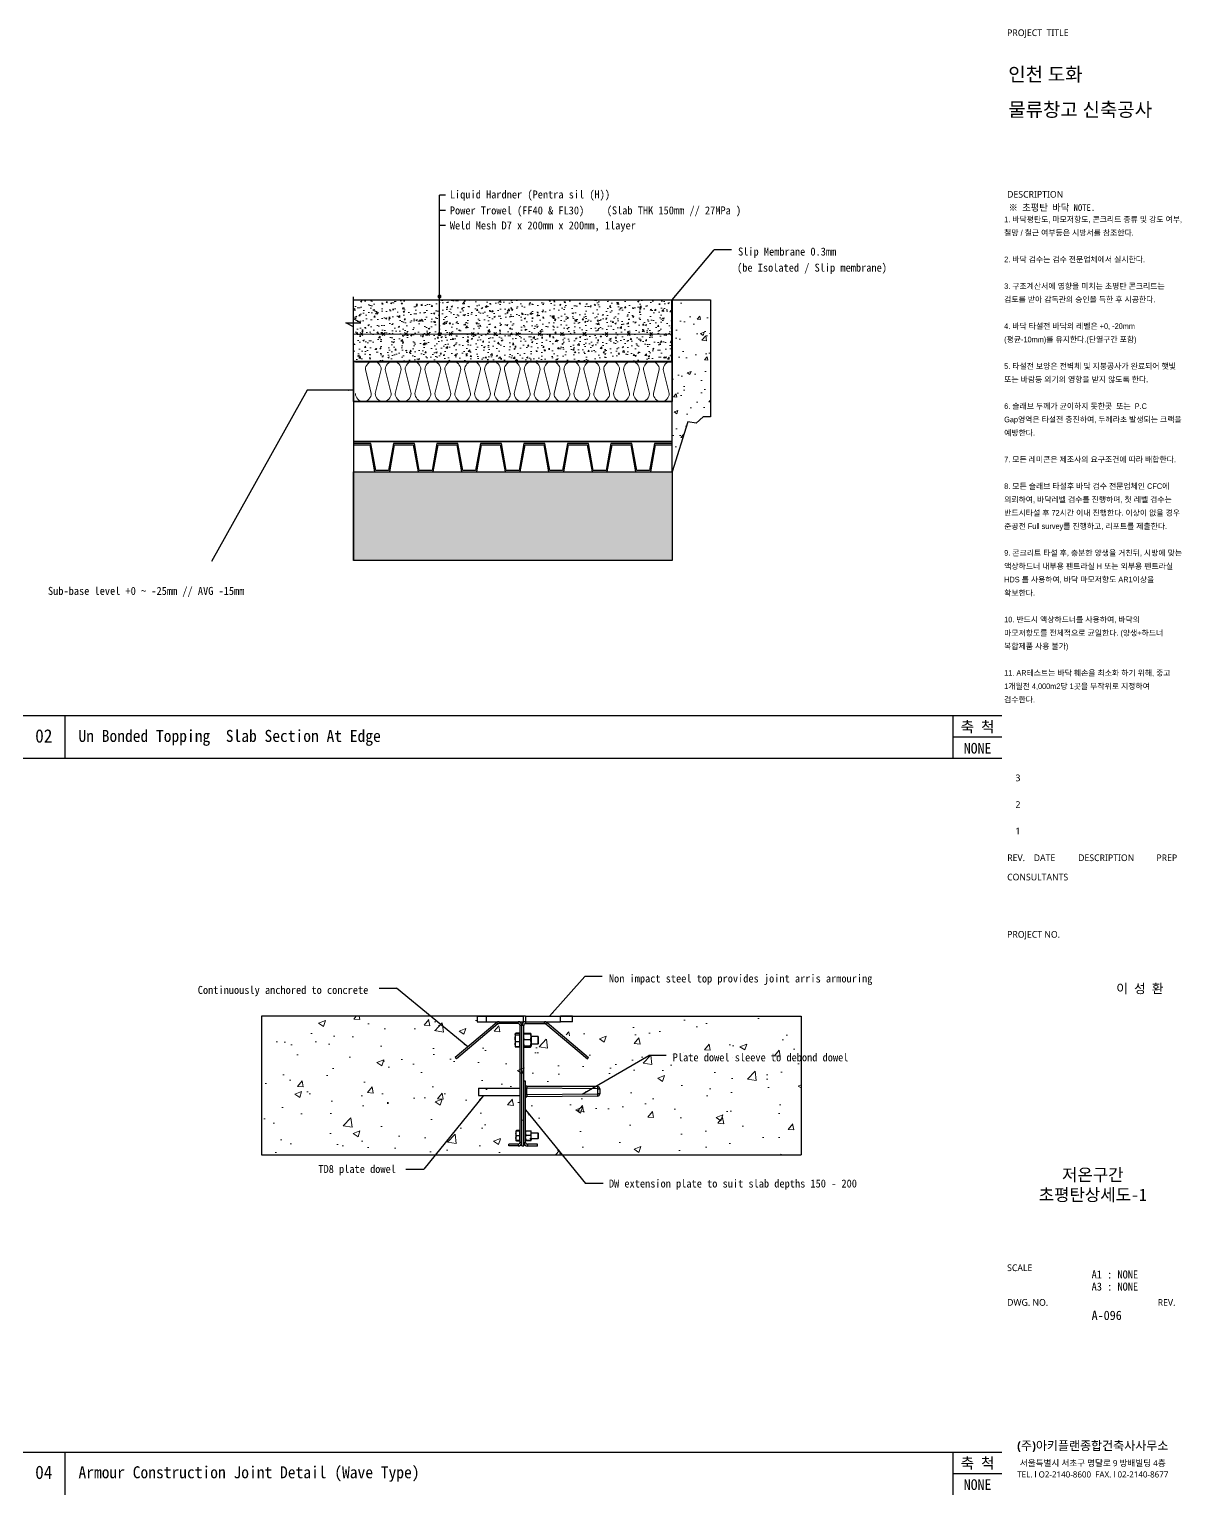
# Model space of a CAD drawing. Header units: millimetres. Extents: x 1364877 to 2662909, y 234189 to 1399913.
# Drawn here: x 2026942 to 2242909, y 234189 to 508913 of the extents above; entities that cross this region are included whole.
import ezdxf
from ezdxf.enums import TextEntityAlignment as Align

# ---------------------------------------------------------------- set-up
doc = ezdxf.new("R2010")
doc.units = ezdxf.units.MM
doc.header["$LTSCALE"] = 5
doc.header["$MEASUREMENT"] = 0
doc.linetypes.add('HID', pattern=[2, 1.1, -0.9])
for name, color, linetype, lineweight in [('A-BORD-TEXT', 3, 'CONTINUOUS', 25), ('A-CONC-LIN2', 7, 'CONTINUOUS', 25), ('A-MKXS-LEAD', 7, 'CONTINUOUS', 25), ('A-MKXS-TEXT1', 3, 'CONTINUOUS', 25), ('A-MKXX-NAME', 3, 'CONTINUOUS', 25), ('A-SECT-MESH', 8, 'HID', 18), ('A-XXXX-HATC', 8, 'CONTINUOUS', 18), ('A-XXXX-INSL1', 15, 'CONTINUOUS', 18), ('A-XXXX-TABL', 7, 'CONTINUOUS', 25), ('A-XXXX-TXT2', 3, 'CONTINUOUS', 25), ('FORM(미추홀)$0$A-BORD-TEXT', 3, 'CONTINUOUS', 25), ('문자 참고', 3, 'CONTINUOUS', 13)]:
    doc.layers.add(name, color=color, linetype=linetype, lineweight=lineweight)
for name, color, linetype in [('CA-ANNO-TEXT', 3, 'CONTINUOUS'), ('DW-ETC', 7, 'CONTINUOUS'), ('FORM(미추홀)$0$FORM', 7, 'CONTINUOUS')]:
    doc.layers.add(name, color=color, linetype=linetype)
doc.styles.add('FORM(미추홀)$0$맑은고딕', font='malgun.ttf')
doc.styles.add('FORM(미추홀)$0$맑은고딕B', font='malgunbd.ttf')
doc.styles.add('돋움', font='')
doc.styles.add('돋움_14', font='', dxfattribs={"height": 2.5})
doc.styles.add('돋움체', font='')
doc.styles.add('맑은고딕', font='')
doc.styles.get('돋움').set_extended_font_data('DotumChe')
doc.styles.get('돋움_14').set_extended_font_data('Dotum')
doc.styles.get('돋움체').set_extended_font_data('DotumChe')
doc.styles.get('맑은고딕').set_extended_font_data('DotumChe')

msp = doc.modelspace()

# ---------------------------------------------------------------- hatches: boundary and pattern name
at = {"layer": 'A-XXXX-HATC', "linetype": 'Continuous'}
h = msp.add_hatch(dxfattribs=at)
h.set_pattern_fill('AR-CONC', color=256, scale=15.530874)
h.set_pattern_definition([(50, (1293571.3, 600682.2), (2829.487, -247.548), [295.863, -3254.495]), (355, (1293571.3, 600682.2), (-547.361, 2967.28), [236.6905, -2603.605]), (100.45144, (1293807, 600661.6), (2282.126, 2719.732), [251.445, -2765.897]), (46.1842, (1293571.3, 601471), (4210.094, -652.954), [443.795, -4881.742]), (96.63556, (1293922, 601416.8), (3687.094, 3842.744), [377.168, -4148.85]), (351.18415, (1293571.3, 601471), (3687.094, 3842.744), [355.035, -3905.39]), (21, (1293965.8, 601274), (2354.704, -1588.268), [295.863, -3254.495]), (326, (1293965.8, 601274), (959.8395, 2860.6), [236.6905, -2603.596]), (71.45144, (1294162, 601141.6), (3314.5435, 1272.332), [251.445, -2765.892]), (37.5, (1293571.3, 600682.2), (47.9687, 1313.2136), [0, -2572.037, 0, -2643.044, 0, -2613.4578]), (7.5, (1293571.3, 600682.2), (1037.7677, 1555.8919), [0, -1506.9296, 0, -2512.8643, 0, -996.0726]), (327.5, (1292691.6, 600682.2), (2105.8404, -88.9724), [0, -986.2105, 0, -3076.9767, 0, -4082.9114]), (317.5, (1292297.1, 600682.2), (2300.5756, 394.8956), [0, -1282.0736, 0, -2043.428, 0, -2899.459])])
h.paths.add_polyline_path([(2087737.8, 446609.8), (2087737.8, 458222.5), (2147514, 458222.5), (2147514, 446609.8)])
at = {"layer": 'A-XXXX-HATC'}
h = msp.add_hatch(dxfattribs=at)
h.set_pattern_fill('AR-CONC', color=0, scale=39.822753)
h.set_pattern_definition([(50, (1841688, 938351.3), (7255.095, -634.74), [758.62, -8344.86]), (355, (1841688, 938351), (-1403.49, 7608.41), [606.9, -6675.91]), (100.4514, (1842293, 938298.4), (5851.605, 6973.67), [644.73, -7092.04]), (46.1842, (1841688, 940374), (10795.11, -1674.24), [1137.94, -12517.29]), (96.6356, (1842588, 940235), (9454.09, 9853.19), [967.1, -10638.08]), (351.1842, (1841688, 940374), (9454.09, 9853.19), [910.35, -10013.82]), (21, (1842699.7, 939868.5), (6037.7, -4072.48), [758.62, -8344.86]), (326, (1842700, 939868.5), (2461.13, 7334.87), [606.9, -6675.89]), (71.4514, (1843203, 939529), (8498.83, 3262.39), [644.73, -7092.03]), (37.5, (1841688.2, 938351.3), (122.997, 3367.214), [0, -6594.967, 0, -6777.036, 0, -6701.174]), (7.5, (1841688, 938351.3), (2660.943, 3989.466), [0, -3863.922, 0, -6443.242, 0, -2554.032]), (327.5, (1839432.5, 938351.3), (5399.591, -228.134), [0, -2528.745, 0, -7889.684, 0, -10469.004]), (317.5, (1838421, 938351.3), (5898.912, 1012.553), [0, -3287.37, 0, -5239.56, 0, -7434.51])])
h.paths.add_polyline_path([(2147514, 458222.5), (2154691.6, 458222.5), (2154691.6, 436256.2), (2153359.2, 436256.2), (2152025.9, 435080.2), (2150454.9, 435299.6), (2147514, 425930.4)])
at = {"layer": 'A-XXXX-HATC', "true_color": 0x636466}
h = msp.add_hatch(color=251, dxfattribs=at)
h.dxf.hatch_style = 1
h.paths.add_polyline_path([(2087737.8, 425930.4), (2147514, 425930.4), (2147514, 409330.9), (2087737.8, 409307.2)])
at = {"layer": 'A-XXXX-HATC'}
h = msp.add_hatch(dxfattribs=at)
h.set_pattern_fill('AR-CONC', color=256, scale=72.16258, style=0)
h.set_pattern_definition([(50, (-3870049, -1176531), (13146.916, -1150.206), [1374.697, -15121.67]), (355, (-3870049, -1176531), (-2543.256, 13787.155), [1099.758, -12097.377]), (100.45144, (-3868953, -1176627), (10603.66, 12636.95), [1168.313, -12851.452]), (46.1842, (-3870049, -1172866), (19561.763, -3033.883), [2062.046, -22682.5]), (96.63556, (-3868419, -1173118), (17131.695, 17854.91), [1752.47, -19277.195]), (351.18415, (-3870050, -1172866), (17131.695, 17854.91), [1649.634, -18145.98]), (21, (-3868216, -1173782), (10940.886, -7379.72), [1374.697, -15121.67]), (326, (-3868216, -1173782), (4459.794, 13291.48), [1099.758, -12097.335]), (71.45144, (-3867304, -1174397), (15400.68, 5911.758), [1168.313, -12851.43]), (37.5, (-3870049, -1176531.4), (222.8816, 6101.7098), [0, -11950.7005, 0, -12280.628, 0, -12143.158]), (7.5, (-3870049, -1176531.4), (4821.879, 7229.289), [0, -7001.791, 0, -11675.761, 0, -4628.147]), (327.5, (-3874136.4, -1176531.4), (9784.567, -413.401), [0, -4582.324, 0, -14296.85, 0, -18970.821]), (317.5, (-3875969, -1176531.4), (10689.384, 1834.841), [0, -5957.021, 0, -9494.575, 0, -13472.032])])
h.paths.add_polyline_path([(2120819.9, 317555.6, 0.41421356), (2120531.3, 317844.2), (2119622.8, 317844.2, 0.08748866), (2119524.1, 317826.8), (2114873, 316134), (2114774.3, 316405.2), (2119425.3, 318098.1, -0.08748866), (2119622.8, 318132.9), (2119667.4, 318132.9), (2119667.4, 319576.2), (2117202.7, 319576.2, 0.07039303), (2116802.3, 319519.5), (2107935.6, 316959.2, 0.41421356), (2107856.7, 316816.2), (2107988.8, 316358.7, -0.41421356), (2107939.5, 316269.3), (2107107.6, 316029.1, -0.41421356), (2106928.9, 316127.7), (2106232.2, 318540.4, -0.41421356), (2106311.1, 318683.4), (2107170.8, 318931.6, -0.41421356), (2107260.1, 318882.3), (2107392.2, 318424.7, 0.41421356), (2107535.2, 318345.8), (2116401.9, 320906.1, -0.07039303), (2117202.7, 321019.4), (2119378.8, 321019.4), (2119378.8, 321371.1, -0.32046505), (2119523.1, 321583.4), (2119523.1, 322175.1), (2119667.4, 322175.1), (2119667.4, 323905.9), (2070525.3, 323905.9), (2070525.3, 297927.4), (2171696.1, 297927.4), (2171696.1, 323905.9), (2122553.9, 323905.9), (2122553.9, 322175.1), (2122698.3, 322175.1), (2122698.3, 321973, -0.32046505), (2122842.6, 321760.8), (2122842.6, 321019.4), (2125018.7, 321019.4, -0.07039303), (2125819.5, 320906.1), (2134686.2, 318345.8, 0.41421356), (2134829.1, 318424.7), (2134961.2, 318882.3, -0.41421356), (2135050.6, 318931.6), (2135910.3, 318683.4, -0.41421356), (2135989.2, 318540.4), (2135292.5, 316127.7, -0.41421356), (2135113.8, 316029.1), (2134281.9, 316269.3, -0.41421356), (2134232.5, 316358.7), (2134364.7, 316816.2, 0.41421356), (2134285.8, 316959.2), (2125419.1, 319519.5, 0.07039303), (2125018.7, 319576.2), (2122553.9, 319576.2), (2122553.9, 318132.9), (2120531.3, 318132.9, -0.41421356), (2121108.6, 317555.6), (2121108.6, 311488.9), (2121333.3, 311488.9), (2121333.3, 311327.7), (2121353.7, 311276.8), (2121374.1, 311225.9), (2121414.8, 311185.1), (2121455.5, 311144.4), (2121506.4, 311124), (2121557.3, 311103.6), (2121618.5, 311103.6), (2132616.1, 311001.8), (2132707.7, 311001.8), (2132799.4, 310940.7), (2132869.6, 310884.5), (2132921.6, 310798.2), (2132952.1, 310690.9), (2132952.1, 309833.4), (2132916, 309706.6), (2132850.3, 309624.3), (2132799.4, 309583.6), (2132707.7, 309522.5), (2132616.1, 309522.5), (2121602.3, 309420.5), (2121602.3, 309420.7), (2121557.3, 309420.7), (2121506.4, 309400.3), (2121455.5, 309380), (2121414.8, 309339.2), (2121374.1, 309298.5), (2121353.7, 309247.5), (2121333.3, 309196.6), (2121333.3, 309033.7), (2121108.6, 309033.7), (2121108.6, 301391.2, -0.41421356), (2120531.3, 300813.9), (2117356.1, 300813.9, -0.41421356), (2116778.8, 301391.2), (2116778.8, 302257.1), (2117067.5, 302257.1), (2117067.5, 301391.2, 0.41421356), (2117356.1, 301102.5), (2120531.3, 301102.5, 0.41421356), (2120819.9, 301391.2), (2120819.9, 309762), (2114326.2, 309762), (2114326.2, 310628), (2120819.9, 310628)])
h.paths.add_polyline_path([(2080452.5, 306476.1), (2098990.3, 306476.1), (2098990.3, 305189.4), (2080452.5, 305189.4)], flags=24)
h.paths.add_polyline_path([(2144477, 312764.7), (2166237.5, 312764.7), (2166237.5, 311478), (2144477, 311478)], flags=24)
h.paths.add_polyline_path([(2135638.2, 303756), (2149105.4, 303756), (2149105.4, 302461.9), (2135638.2, 302461.9)], flags=24)

# ---------------------------------------------------------------- linework, layer by layer
at = {"layer": 'A-CONC-LIN2'}
for p, q in [((2147429.7, 431629.3, 0), (2087737.8, 431629.3, 0)), ((2119667.4, 323905.9), (2070525.3, 323905.9)), ((2070525.3, 323905.9), (2070525.3, 297927.4)), ((2114624.5, 322699.9), (2106826.3, 316156.4)), ((2114848.1, 322433.5), (2107049.8, 315890)), ((2110973.2, 323905.9), (2110973.2, 322862.6)), ((2112712.1, 322862.6), (2112712.1, 323905.9)), ((2112712.1, 323905.9), (2119667.4, 323905.9)), ((2112712.1, 322862.6), (2119667.4, 322862.6)), ((2114848.1, 322433.5), (2114624.5, 322699.9)), ((2115071.6, 322862.6), (2115071.6, 322514.8)), ((2118643.9, 322514.8), (2115071.6, 322514.8)), ((2118643.9, 322514.8), (2118643.9, 322862.6)), ((2119339.4, 322167.1), (2118991.7, 322167.1)), ((2118991.7, 300257.7), (2118991.7, 322167.1)), ((2119687.2, 322167.1), (2119339.4, 322167.1)), ((2119339.4, 299562.1), (2119339.4, 322167.1)), ((2119667.4, 322862.6), (2119667.4, 323905.9)), ((2120039.9, 323905.9), (2119667.4, 323905.9)), ((2120004.6, 322862.6), (2119667.4, 322862.6)), ((2119687.2, 299562.1), (2119687.2, 322167.1)), ((2120035, 322862.6), (2120035, 322514.8)), ((2120035, 322862.6), (2123607.3, 322862.6)), ((2120035, 322514.8), (2123607.3, 322514.8)), ((2120070.3, 322862.6), (2120070.3, 323905.9)), ((2120070.3, 323905.9), (2126579, 323905.9)), ((2120070.3, 322862.6), (2126579, 322862.6)), ((2122553.9, 323905.9), (2171696.1, 323905.9)), ((2123607.3, 322514.8), (2123607.3, 322862.6)), ((2124054.4, 322699.9), (2123830.8, 322433.5)), ((2123830.8, 322433.5), (2131629.1, 315890)), ((2124054.4, 322699.9), (2131852.6, 316156.4)), ((2126579, 322862.6), (2126579, 323905.9)), ((2128819.2, 322862.6), (2128819.2, 323905.9)), ((2171696.1, 323905.9), (2171696.1, 297927.4)), ((2118093.2, 320555.1), (2118070.1, 320515.2)), ((2118070.1, 320515.2), (2118070.1, 320484.3)), ((2118171, 320332.8), (2118070.1, 320484.3)), ((2118070.1, 320484.3), (2118070.1, 319707.3)), ((2118070.1, 319707.3), (2118070.1, 318608)), ((2118151.1, 320649.3), (2118171, 320689.3)), ((2118171, 320689.3), (2118163.5, 320666.3)), ((2118887.4, 320689.3), (2118171, 320689.3)), ((2118887.4, 320635.8), (2118171, 320635.8)), ((2118887.4, 320332.8), (2118171, 320332.8)), ((2118887.4, 319081.9), (2118171, 319081.9)), ((2118887.4, 320689.3), (2118887.4, 320635.8)), ((2118887.4, 320635.8), (2118887.4, 320484.3)), ((2118991.7, 320515.2), (2118887.4, 320515.2)), ((2118887.4, 320484.3), (2118887.4, 320332.8)), ((2118887.4, 320332.8), (2118887.4, 319707.3)), ((2118887.4, 319707.3), (2118887.4, 319081.9)), ((2118887.4, 319081.9), (2118887.4, 318608)), ((2119689.7, 320519.4), (2119687.2, 320515.2)), ((2119788.2, 319498), (2119687.2, 320032.7)), ((2119788.2, 318315.5), (2119687.2, 318906.8)), ((2119788.2, 320690), (2119689.7, 320519.4)), ((2119740.6, 320546.4), (2119788.2, 320690)), ((2119788.2, 320690), (2120960, 320690)), ((2119788.2, 320567.5), (2120960, 320567.5)), ((2119788.2, 319498), (2120960, 319498)), ((2121058.4, 320519.4), (2120960, 320690)), ((2121007.5, 320546.4), (2120960, 320690)), ((2120960, 319498), (2121060.9, 320032.7)), ((2120960, 318315.5), (2121060.9, 318906.8)), ((2121060.9, 320515.2), (2121058.4, 320519.4)), ((2121060.9, 320032.7), (2121060.9, 320514.1)), ((2122372.9, 320080.5), (2121060.9, 320080.5)), ((2121060.9, 320032.7), (2121060.9, 318906.8)), ((2121060.9, 318906.8), (2121060.9, 318258.9)), ((2121060.9, 318689.4), (2122372.9, 318689.4)), ((2122469.4, 319984), (2122372.9, 320080.5)), ((2122372.9, 318689.4), (2122372.9, 320080.5)), ((2122372.9, 318689.4), (2122469.4, 318785.8)), ((2122469.4, 318785.8), (2122469.4, 319984)), ((2107049.8, 315890), (2106826.3, 316156.4)), ((2118171, 318134.1), (2118070.1, 318608)), ((2118070.1, 318608), (2118070.1, 318254.7)), ((2118070.1, 318254.7), (2118093.2, 318214.7)), ((2118093.2, 318214.7), (2118158.9, 318100.9)), ((2118107.6, 318223), (2118171, 318134.1)), ((2118171, 318080.5), (2118144.5, 318161.3)), ((2118887.4, 318134.1), (2118171, 318134.1)), ((2118887.4, 318080.5), (2118171, 318080.5)), ((2118887.4, 318608), (2118887.4, 318134.1)), ((2118887.4, 318254.7), (2118991.7, 318254.7)), ((2118887.4, 318134.1), (2118887.4, 318080.5)), ((2119687.2, 318254.7), (2119689.7, 318250.4)), ((2119689.7, 318250.4), (2119788.2, 318079.8)), ((2119788.2, 318079.8), (2119756.1, 318183.6)), ((2119788.2, 318315.5), (2120960, 318315.5)), ((2119788.2, 318202.4), (2120960, 318202.4)), ((2119788.2, 318079.8), (2120960, 318079.8)), ((2120960, 318079.8), (2121058.4, 318250.4)), ((2120960, 318079.8), (2120992.1, 318183.6)), ((2121058.4, 318250.4), (2121060.9, 318254.7)), ((2131629.1, 315890), (2131852.6, 316156.4)), ((2120035, 311723.4), (2119687.2, 311723.4)), ((2119687.2, 300247), (2119687.2, 311723.4)), ((2120035, 300247), (2120035, 311723.4)), ((2120057.3, 310902.2), (2120038.8, 310919.7)), ((2120292.8, 310800.9), (2120292.8, 310803.6)), ((2133540.7, 310687.8), (2120292.8, 310803.6)), ((2120292.8, 310800.9), (2133540.6, 310685.4)), ((2133540.6, 310685.4), (2133540.7, 310685.4)), ((2133540.7, 310685.4), (2133540.7, 310687.8)), ((2111166.9, 310429.9), (2111166.9, 309038.8)), ((2111166.9, 310429.9), (2118991.7, 310429.9)), ((2111166.9, 309038.8), (2118991.7, 309038.8)), ((2120241.4, 310393.2), (2120241.3, 310415.4)), ((2120241.4, 309202), (2120241.4, 310393.2)), ((2133601, 310276.8), (2120241.4, 310393.2)), ((2120241.4, 309202), (2133601, 309318.8)), ((2133540.7, 308910.2), (2120292.8, 308794.4)), ((2133601, 309318.8), (2133601, 310276.8)), ((2133945.7, 310279.2), (2133945.7, 310276.8)), ((2133945.7, 310276.8), (2133945.7, 309318.8)), ((2118267, 302406.7), (2118230.9, 302344.3)), ((2118308.6, 302347.3), (2118230.9, 302344.2)), ((2118230.9, 302344.2), (2118230.9, 301914.1)), ((2118308.6, 302463.1), (2118279.6, 302399.4)), ((2118286.5, 302376.9), (2118308.6, 302463.1)), ((2118904.7, 302463.1), (2118308.6, 302463.1)), ((2118904.7, 302347.3), (2118308.6, 302347.3)), ((2118904.7, 302463.1), (2118904.7, 302347.3)), ((2118904.7, 302347.3), (2118904.7, 301914.1)), ((2118991.7, 302344.3), (2118904.7, 302344.3)), ((2120036.9, 302347.5), (2120035, 302344.3)), ((2120112.6, 302384.5), (2121018, 302384.5)), ((2121095.7, 301973.2), (2121095.7, 302343.4)), ((2118643.9, 299909.9), (2116905.1, 299909.9)), ((2116905.1, 299562.1), (2116905.1, 299909.9)), ((2118643.9, 299562.1), (2116905.1, 299562.1)), ((2118230.9, 301914.1), (2118230.9, 301044.7)), ((2118308.6, 300608.5), (2118230.9, 301044.7)), ((2118230.9, 301044.7), (2118230.9, 300605.4)), ((2118230.9, 300605.4), (2118267, 300543)), ((2118308.6, 300602.4), (2118230.9, 300605.4)), ((2118308.6, 300486.6), (2118254.9, 300604.5)), ((2118904.7, 301480.9), (2118308.6, 301480.9)), ((2118904.7, 300608.5), (2118308.6, 300608.5)), ((2118904.7, 300602.4), (2118308.6, 300602.4)), ((2118904.7, 300486.6), (2118308.6, 300486.6)), ((2118643.9, 299909.9), (2118643.9, 299562.1)), ((2118904.7, 301914.1), (2118904.7, 301480.9)), ((2118904.7, 301480.9), (2118904.7, 301044.7)), ((2118904.7, 301044.7), (2118904.7, 300608.5)), ((2118904.7, 300608.5), (2118904.7, 300605.4)), ((2118904.7, 300605.4), (2118991.7, 300605.4)), ((2118904.7, 300605.4), (2118904.7, 300602.4)), ((2118904.7, 300602.4), (2118904.7, 300486.6)), ((2118991.7, 300257.7), (2119339.4, 300257.7)), ((2119339.4, 299562.1), (2119687.2, 299562.1)), ((2119687.2, 300247), (2120035, 300247)), ((2120112.6, 301561.8), (2120035, 301973.2)), ((2120112.6, 300652.2), (2120035, 301107)), ((2120035, 300605.4), (2120036.9, 300602.1)), ((2120112.6, 301561.8), (2121018, 301561.8)), ((2120112.6, 300652.2), (2121018, 300652.2)), ((2120112.6, 300565.2), (2121018, 300565.2)), ((2120382.8, 299899.2), (2120382.8, 299551.5)), ((2122295.5, 299899.2), (2120382.8, 299899.2)), ((2122295.5, 299551.5), (2120382.8, 299551.5)), ((2121018, 301561.8), (2121095.7, 301973.2)), ((2121018, 300652.2), (2121095.7, 301107)), ((2121093.8, 300602.1), (2121095.7, 300605.4)), ((2122372.9, 301996.5), (2121095.7, 301996.5)), ((2121095.7, 301107), (2121095.7, 301973.2)), ((2121095.7, 300608.7), (2121095.7, 301107)), ((2121095.7, 300953.2), (2122372.9, 300953.2)), ((2122295.5, 299551.5), (2122295.5, 299899.2)), ((2122469.4, 301900.1), (2122372.9, 301996.5)), ((2122372.9, 300953.2), (2122372.9, 301996.5)), ((2122372.9, 300953.2), (2122469.4, 301049.6)), ((2122469.4, 301049.6), (2122469.4, 301900.1)), ((2070525.3, 297927.4), (2171696.1, 297927.4))]:
    msp.add_line(p, q, dxfattribs=at)
for points in [[(2087737.8, 439139.9), (2087737.8, 453117.6), (2086340.7, 453874), (2089134.8, 453874), (2087737.8, 454618.9), (2087737.8, 458731.2)], [(2130648.5, 309292.9), (2143122.3, 316527.9)], [(2120241.4, 310393.2), (2120181.9, 310393.2), (2120125.9, 310393.2), (2120075.2, 310393.2), (2120035, 310393.2)], [(2120035, 309202), (2120075.2, 309202), (2120125.9, 309202), (2120181.9, 309202), (2120241.4, 309202)], [(2133601, 310276.8), (2133671, 310276.8), (2133736.8, 310276.8), (2133796.3, 310276.8), (2133847.8, 310276.8), (2133889.6, 310276.8), (2133920.5, 310276.8), (2133939.4, 310276.8), (2133945.7, 310276.8)], [(2133945.7, 309318.8), (2133939.4, 309318.8), (2133920.5, 309318.8), (2133889.6, 309318.8), (2133847.8, 309318.8), (2133796.3, 309318.8), (2133736.8, 309318.8), (2133671, 309318.8), (2133601, 309318.8)]]:
    msp.add_lwpolyline(points, dxfattribs=at)
for points in [[(2087737.8, 446609.8), (2087737.8, 458222.5), (2147514, 458222.5), (2147514, 446609.8)], [(2147514, 458222.5), (2154691.6, 458222.5), (2154691.6, 436256.2), (2153359.2, 436256.2), (2152025.9, 435080.2), (2150454.9, 435299.6), (2147514, 425930.4)], [(2087737.8, 439139.9), (2087737.8, 431629.3), (2147514, 431629.3), (2147514, 439139.9)]]:
    msp.add_lwpolyline(points, close=True, dxfattribs=at)
at = {"layer": 'A-CONC-LIN2', "elevation": 0}
for points in [[(2087737.8, 446661), (2087737.8, 439139.9), (2147514, 439139.9), (2147514, 446609.8)], [(2087737.8, 425930.4), (2147514, 425930.4), (2147514, 409330.9), (2087737.8, 409307.2)]]:
    msp.add_lwpolyline(points, close=True, dxfattribs=at)
for points in [[(2087737.8, 431629.3), (2087737.8, 409307.2)], [(2087737.8, 430996.6), (2090800.2, 430996.6), (2091704.8, 425922.7), (2094560.8, 425922.7), (2095465.4, 430996.6), (2098959.7, 430996.6), (2099864.3, 425922.7), (2102720.3, 425922.7), (2103624.9, 430996.6), (2107119.1, 430996.6), (2108023.8, 425922.7), (2110879.8, 425922.7), (2111784.4, 430996.6), (2115278.6, 430996.6), (2116183.3, 425922.7), (2119039.2, 425922.7), (2119943.9, 430996.6), (2123438.1, 430996.6), (2124342.8, 425922.7), (2127198.7, 425922.7), (2128103.4, 430996.6), (2131597.6, 430996.6), (2132502.2, 425922.7), (2135358.2, 425922.7), (2136262.8, 430996.6), (2139757.1, 430996.6), (2140661.7, 425922.7), (2143517.7, 425922.7), (2144422.3, 430996.6), (2147514, 430996.6), (2147514, 431250.2), (2144198.6, 431250.2), (2143294, 426176.4), (2140885.4, 426176.4), (2139980.8, 431250.2), (2136039.1, 431250.2), (2135134.5, 426176.4), (2132726, 426176.4), (2131821.3, 431250.2), (2127879.6, 431250.2), (2126975, 426176.4), (2124566.5, 426176.4), (2123661.8, 431250.2), (2119720.2, 431250.2), (2118815.5, 426176.4), (2116407, 426176.4), (2115502.4, 431250.2), (2111560.7, 431250.2), (2110656, 426176.4), (2108247.5, 426176.4), (2107342.9, 431250.2), (2103401.2, 431250.2), (2102496.5, 426176.4), (2100088, 426176.4), (2099183.4, 431250.2), (2095241.7, 431250.2), (2094337.1, 426176.4), (2091928.5, 426176.4), (2091023.9, 431250.2), (2087737.8, 431250.2), (2087737.8, 430996.6)]]:
    msp.add_lwpolyline(points, dxfattribs=at)
at = {"layer": 'A-CONC-LIN2'}
for centre, radius, start, end in [((2115071.6, 322167.1), 695.5, 90, 130), ((2115071.6, 322167.1), 347.8, 90, 130), ((2118643.9, 322167.1), 695.5, 0, 90), ((2118643.9, 322167.1), 347.8, 0, 90), ((2120035, 322167.1), 695.5, 90, 180), ((2120035, 322167.1), 347.8, 90, 180), ((2123607.3, 322167.1), 695.5, 50, 90), ((2123607.3, 322167.1), 347.8, 50, 90), ((2120295.8, 311148.6), 347.8, 221.409633, 269.5), ((2120295.8, 311151.4), 347.8, 222.003223, 269.5), ((2133537.1, 310279.2), 408.6, 0, 89.5), ((2132901.8, 310382.3), 707.1, 351.418319, 25.385874), ((2133537.1, 310276.8), 408.6, 0, 89.5), ((2120260.9, 314484.2), 4068.8, 266.816554, 269.723842), ((2120295.8, 308446.6), 347.8, 90.5, 133.702635), ((2132902.3, 309213.2), 706.7, 334.605671, 8.5873), ((2133537.1, 309318.8), 408.6, 270.5, 0), ((2118643.9, 300257.7), 695.5, 270, 0), ((2118643.9, 300257.7), 347.8, 270, 0), ((2120382.8, 300247), 695.5, 180, 270), ((2120382.8, 300247), 347.8, 180, 270)]:
    msp.add_arc(centre, radius, start, end, dxfattribs=at)
for points, knots in [([(2110977.4, 323905.9), (2110980.6, 323905.9), (2110987.9, 323905.9), (2111089.4, 323905.9), (2111265.7, 323905.9), (2111519.9, 323905.9), (2111848.5, 323905.9), (2112251.2, 323905.9), (2112552.8, 323905.9), (2112712.1, 323905.9)], [0, 0, 0, 0, 0.09707816, 0.21877623, 0.34734472, 0.48637464, 0.63930682, 0.80944891, 1, 1, 1, 1]), ([(2110977.4, 322862.6), (2110980.6, 322862.6), (2110987.9, 322862.6), (2111089.4, 322862.6), (2111265.7, 322862.6), (2111519.9, 322862.6), (2111848.5, 322862.6), (2112251.2, 322862.6), (2112552.8, 322862.6), (2112712.1, 322862.6)], [0, 0, 0, 0, 0.09707816, 0.21877623, 0.34734472, 0.48637464, 0.63930682, 0.80944891, 1, 1, 1, 1]), ([(2128813.8, 323905.9), (2128809.6, 323905.9), (2128800.3, 323905.9), (2128669.5, 323905.9), (2128442, 323905.9), (2128114.3, 323905.9), (2127690.8, 323905.9), (2127172, 323905.9), (2126784.1, 323905.9), (2126579, 323905.9)], [0, 0, 0, 0, 0.09543281, 0.2157351, 0.34343641, 0.48230884, 0.63586234, 0.80738162, 1, 1, 1, 1]), ([(2128813.8, 322862.6), (2128809.6, 322862.6), (2128800.3, 322862.6), (2128669.5, 322862.6), (2128442, 322862.6), (2128114.3, 322862.6), (2127690.8, 322862.6), (2127172, 322862.6), (2126784.1, 322862.6), (2126579, 322862.6)], [0, 0, 0, 0, 0.09543281, 0.2157351, 0.34343641, 0.48230884, 0.63586234, 0.80738162, 1, 1, 1, 1]), ([(2118070.1, 320484.3), (2118070.2, 320487.9), (2118071.6, 320539), (2118123.1, 320589.2), (2118171, 320635.8)], [0, 0, 0, 0, 0.07023966, 1, 1, 1, 1]), ([(2118070.1, 319707.3), (2118082.4, 319871.7), (2118098.3, 320083.5), (2118157.7, 320287.2), (2118171, 320332.8)], [0, 0, 0, 0, 0.77629349, 1, 1, 1, 1]), ([(2118171, 319081.9), (2118130.2, 319238.3), (2118076.3, 319444.5), (2118071.3, 319656.2), (2118070.1, 319707.3)], [0, 0, 0, 0, 0.75815177, 1, 1, 1, 1]), ([(2118070.1, 318608), (2118070.2, 318619.2), (2118071.6, 318779.3), (2118123.1, 318936.1), (2118171, 319081.9)], [0, 0, 0, 0, 0.07020533, 1, 1, 1, 1]), ([(2119687.2, 320032.7), (2119687.3, 320045.4), (2119688.8, 320226), (2119740.3, 320403), (2119788.2, 320567.5)], [0, 0, 0, 0, 0.07019843, 1, 1, 1, 1]), ([(2119687.2, 318906.8), (2119687.3, 318920.8), (2119688.8, 319120.5), (2119740.3, 319316.1), (2119788.2, 319498)], [0, 0, 0, 0, 0.07020298, 1, 1, 1, 1]), ([(2119691.6, 320519.4), (2119692.6, 320521.7), (2119699.1, 320538), (2119747, 320553.8), (2119788.2, 320567.5)], [0, 0, 0, 0, 0.14100126, 1, 1, 1, 1]), ([(2121060.9, 320032.7), (2121060.8, 320045.4), (2121059.4, 320226), (2121007.9, 320403), (2120960, 320567.5)], [0, 0, 0, 0, 0.07019843, 1, 1, 1, 1]), ([(2121060.9, 320510.9), (2121059.4, 320516.1), (2121053.8, 320535.2), (2120999.6, 320553.8), (2120960, 320567.5)], [0, 0, 0, 0, 0.26866916, 1, 1, 1, 1]), ([(2121060.9, 318906.8), (2121060.8, 318920.8), (2121059.4, 319120.5), (2121007.9, 319316.1), (2120960, 319498)], [0, 0, 0, 0, 0.07020298, 1, 1, 1, 1]), ([(2119687.2, 318258.9), (2119688.7, 318264.1), (2119694.3, 318283.2), (2119748.5, 318301.8), (2119788.2, 318315.5)], [0, 0, 0, 0, 0.26860706, 1, 1, 1, 1]), ([(2119788.2, 318202.4), (2119772.8, 318207.1), (2119721.7, 318222.8), (2119708.2, 318239.2), (2119698.7, 318250.6)], [0, 0, 0, 0, 0.30191559, 1, 1, 1, 1]), ([(2121060.9, 318258.9), (2121059.4, 318264.1), (2121053.8, 318283.2), (2120999.6, 318301.8), (2120960, 318315.5)], [0, 0, 0, 0, 0.26860706, 1, 1, 1, 1]), ([(2120960, 318202.4), (2120975.2, 318207.1), (2121034.4, 318225.6), (2121049.6, 318244.7), (2121060.9, 318258.9)], [0, 0, 0, 0, 0.25751836, 1, 1, 1, 1]), ([(2120292.8, 310800.9), (2120286, 310795.3), (2120272.4, 310784.1), (2120255.3, 310696.1), (2120243.8, 310568.6), (2120242.1, 310465.4), (2120241.3, 310415.4)], [0, 0, 0, 0, 0.2547478, 0.5065807, 0.76077531, 1, 1, 1, 1]), ([(2120038.8, 308678.3), (2120058.5, 308699), (2120101.5, 308744.2), (2120187.7, 308787.1), (2120251.6, 308797.3), (2120282.2, 308802.1)], [0, 0, 0, 0, 0.30587249, 0.66701444, 1, 1, 1, 1]), ([(2120241.4, 309202), (2120241.4, 309175.4), (2120241.4, 309121.9), (2120245, 309018.9), (2120254.3, 308905.7), (2120271.7, 308812.3), (2120285.7, 308800.4), (2120292.8, 308794.4)], [0, 0, 0, 0, 0.12244606, 0.24634626, 0.49390297, 0.74540909, 1, 1, 1, 1]), ([(2118230.9, 301914.1), (2118240.7, 302029.8), (2118253.1, 302176.5), (2118298.9, 302317.5), (2118308.6, 302347.3)], [0, 0, 0, 0, 0.78901349, 1, 1, 1, 1]), ([(2120035, 301973.2), (2120035.1, 301982.9), (2120036.2, 302121.8), (2120075.8, 302257.9), (2120112.6, 302384.5)], [0, 0, 0, 0, 0.070230574, 1, 1, 1, 1]), ([(2120038.4, 302347.5), (2120039.1, 302349.3), (2120044.1, 302361.8), (2120081, 302374), (2120112.6, 302384.5)], [0, 0, 0, 0, 0.14099734, 1, 1, 1, 1]), ([(2121095.7, 301973.2), (2121095.6, 301982.9), (2121094.5, 302121.8), (2121054.9, 302257.9), (2121018, 302384.5)], [0, 0, 0, 0, 0.070230574, 1, 1, 1, 1]), ([(2121095.7, 302341), (2121094.5, 302344.9), (2121090.2, 302359.7), (2121048.5, 302374), (2121018, 302384.5)], [0, 0, 0, 0, 0.26864803, 1, 1, 1, 1]), ([(2118308.6, 301480.9), (2118276.8, 301590.7), (2118235.5, 301733.5), (2118231.8, 301880.1), (2118230.9, 301914.1)], [0, 0, 0, 0, 0.76814622, 1, 1, 1, 1]), ([(2118230.9, 301044.7), (2118231, 301055), (2118232.1, 301202.3), (2118271.7, 301346.7), (2118308.6, 301480.9)], [0, 0, 0, 0, 0.07020727, 1, 1, 1, 1]), ([(2118230.9, 300605.4), (2118231, 300605.5), (2118232.1, 300606.5), (2118271.7, 300607.5), (2118308.6, 300608.5)], [0, 0, 0, 0, 0.07015009, 1, 1, 1, 1]), ([(2120035, 301107), (2120035.1, 301117.8), (2120036.2, 301271.4), (2120075.8, 301421.9), (2120112.6, 301561.8)], [0, 0, 0, 0, 0.07019552, 1, 1, 1, 1]), ([(2120035, 300976.5), (2120035.1, 300966.8), (2120036.2, 300827.9), (2120075.8, 300691.8), (2120112.6, 300565.2)], [0, 0, 0, 0, 0.070230574, 1, 1, 1, 1]), ([(2120035, 300608.7), (2120036.1, 300612.6), (2120040.4, 300627.4), (2120082.1, 300641.7), (2120112.6, 300652.2)], [0, 0, 0, 0, 0.26858891, 1, 1, 1, 1]), ([(2120112.6, 300565.2), (2120100.8, 300568.8), (2120061.5, 300580.9), (2120051.1, 300593.5), (2120043.8, 300602.3)], [0, 0, 0, 0, 0.30194198, 1, 1, 1, 1]), ([(2121095.7, 301107), (2121095.6, 301117.8), (2121094.5, 301271.4), (2121054.9, 301421.9), (2121018, 301561.8)], [0, 0, 0, 0, 0.07019552, 1, 1, 1, 1]), ([(2121095.7, 300976.5), (2121095.6, 300966.8), (2121094.5, 300827.9), (2121054.9, 300691.8), (2121018, 300565.2)], [0, 0, 0, 0, 0.070230574, 1, 1, 1, 1]), ([(2121095.7, 300608.7), (2121094.5, 300612.6), (2121090.2, 300627.4), (2121048.5, 300641.7), (2121018, 300652.2)], [0, 0, 0, 0, 0.2685888, 1, 1, 1, 1]), ([(2121018, 300565.2), (2121029.7, 300568.8), (2121075.3, 300583), (2121087, 300597.8), (2121095.7, 300608.7)], [0, 0, 0, 0, 0.25752837, 1, 1, 1, 1])]:
    msp.add_open_spline(points, degree=3, knots=knots, dxfattribs=at)
at = {"layer": 'A-MKXS-LEAD'}
for p, q in [((2104984, 477833.9, 0), (2103878.3, 477833.9, 0)), ((2103878.3, 451767.2, 0), (2103878.3, 477833.9, 0)), ((2104984, 474969.5, 0), (2103878.3, 474969.5, 0)), ((2104984, 472125.6, 0), (2103878.3, 472125.6, 0)), ((2158631.7, 467595.6), (2155376.4, 467595.6)), ((2134403.1, 331321.8), (2131147.8, 331321.8)), ((2092545.6, 329167.7), (2095801, 329167.7)), ((2146377.6, 316527.9), (2143122.3, 316527.9)), ((2112146, 309038.8), (2100927.5, 295231.7)), ((2120035, 306314.4), (2131253.4, 292507.3)), ((2097592.6, 295231.7), (2100927.5, 295231.7)), ((2134588.4, 292507.3), (2131253.4, 292507.3))]:
    msp.add_line(p, q, dxfattribs=at)
at = {"layer": 'A-MKXS-LEAD', "const_width": 375, "elevation": 0}
for points in [[(2103690.8, 458818.1, 1), (2104065.8, 458818.1, 1)], [(2103690.8, 451767.2, 1), (2104065.8, 451767.2, 1)]]:
    msp.add_lwpolyline(points, format="xyb", close=True, dxfattribs=at)
at = {"layer": 'A-MKXS-LEAD'}
for points in [[(2087737.8, 441272.1), (2079068.3, 441272.1), (2061093.1, 409118.6)], [(2124528, 323905.9), (2131147.8, 331321.8)], [(2109179.8, 318131.2), (2095801, 329167.7)]]:
    msp.add_lwpolyline(points, dxfattribs=at)
for points in [[(2148224.8, 458852.6), (2147982, 459049.1), (2147514, 458222.5)], [(2086800.8, 441428.3), (2086800.8, 441116), (2087737.8, 441272.1)], [(2125268.5, 324500.9), (2125035.5, 324708.9), (2124528, 323905.9)], [(2108556.4, 318847.9), (2108357.7, 318606.9), (2109179.8, 318131.2)], [(2111239.3, 308238.2), (2111547.9, 307987.4), (2112146, 309038.8)], [(2131537.3, 309628), (2131380.6, 309898.1), (2130648.5, 309292.9)], [(2120941.7, 305513.8), (2120633, 305263), (2120035, 306314.4)]]:
    msp.add_solid(points, dxfattribs=at)
at = {"layer": 'A-SECT-MESH', "linetype": 'Continuous'}
for p, q in [((2089017.9, 451767.2, 0), (2087737.8, 451767.2, 0)), ((2088974.6, 452084.4), (2089474, 451494.7)), ((2089508, 452084.4), (2088974.6, 451494.7)), ((2093197.2, 451767.2, 0), (2089444.5, 451767.2, 0)), ((2093153.9, 452084.4), (2093653.3, 451494.7)), ((2093687.3, 452084.4), (2093153.9, 451494.7)), ((2097376.6, 451767.2, 0), (2093623.8, 451767.2, 0)), ((2097333.3, 452084.4), (2097832.6, 451494.7)), ((2097866.7, 452084.4), (2097333.3, 451494.7)), ((2101555.9, 451767.2, 0), (2097803.2, 451767.2, 0)), ((2101512.6, 452084.4), (2102011.9, 451494.7)), ((2102046, 452084.4), (2101512.6, 451494.7)), ((2105735.2, 451767.2, 0), (2101982.5, 451767.2, 0)), ((2105691.9, 452084.4), (2106191.3, 451494.7)), ((2106225.3, 452084.4), (2105691.9, 451494.7)), ((2109914.6, 451767.2, 0), (2106161.8, 451767.2, 0)), ((2109871.2, 452084.4), (2110370.6, 451494.7)), ((2110404.6, 452084.4), (2109871.2, 451494.7)), ((2114093.9, 451767.2, 0), (2110341.1, 451767.2, 0)), ((2114050.6, 452084.4), (2114549.9, 451494.7)), ((2114584, 452084.4), (2114050.6, 451494.7)), ((2118273.2, 451767.2, 0), (2114520.5, 451767.2, 0)), ((2118229.9, 452084.4), (2118729.2, 451494.7)), ((2118763.3, 452084.4), (2118229.9, 451494.7)), ((2122452.5, 451767.2, 0), (2118699.8, 451767.2, 0)), ((2122409.2, 452084.4), (2122908.6, 451494.7)), ((2122942.6, 452084.4), (2122409.2, 451494.7)), ((2126631.9, 451767.2, 0), (2122879.1, 451767.2, 0)), ((2126588.5, 452084.4), (2127087.9, 451494.7)), ((2127122, 452084.4), (2126588.5, 451494.7)), ((2130811.2, 451767.2, 0), (2127058.4, 451767.2, 0)), ((2130767.9, 452084.4), (2131267.2, 451494.7)), ((2131301.3, 452084.4), (2130767.9, 451494.7)), ((2134990.5, 451767.2, 0), (2131237.8, 451767.2, 0)), ((2134947.2, 452084.4), (2135446.6, 451494.7)), ((2135480.6, 452084.4), (2134947.2, 451494.7)), ((2139169.8, 451767.2, 0), (2135417.1, 451767.2, 0)), ((2139126.5, 452084.4), (2139625.9, 451494.7)), ((2139659.9, 452084.4), (2139126.5, 451494.7)), ((2143349.2, 451767.2, 0), (2139596.4, 451767.2, 0)), ((2143305.8, 452084.4), (2143805.2, 451494.7)), ((2143839.3, 452084.4), (2143305.8, 451494.7)), ((2147528.5, 451767.2, 0), (2143775.7, 451767.2, 0))]:
    msp.add_line(p, q, dxfattribs=at)
at = {"layer": 'A-SECT-MESH', "linetype": 'Continuous', "elevation": 0}
for points in [[(2101594.9, 451767.2), (2097803.2, 451767.2)], [(2105774.2, 451767.2), (2101982.5, 451767.2)], [(2114132.9, 451767.2), (2110341.1, 451767.2)], [(2118312.2, 451767.2), (2114520.5, 451767.2)], [(2122491.5, 451767.2), (2118699.8, 451767.2)], [(2126670.8, 451767.2), (2122879.1, 451767.2)], [(2130850.2, 451767.2), (2127058.4, 451767.2)], [(2135029.5, 451767.2), (2131237.8, 451767.2)], [(2139208.8, 451767.2), (2135417.1, 451767.2)], [(2143388.1, 451767.2), (2139596.4, 451767.2)]]:
    msp.add_lwpolyline(points, dxfattribs=at)
at = {"layer": 'A-XXXX-INSL1'}
for p, q in [((2089973, 445119.7), (2091090.6, 440649.1)), ((2091835.7, 440649.1), (2092953.4, 445119.7)), ((2093698.4, 445119.7), (2094816.1, 440649.1)), ((2095561.2, 440649.1), (2096678.8, 445119.7)), ((2097423.9, 445119.7), (2098541.5, 440649.1)), ((2099286.6, 440649.1), (2100404.2, 445119.7)), ((2101149.3, 445119.7), (2102266.9, 440649.1)), ((2103012, 440649.1), (2104129.6, 445119.7)), ((2104874.7, 445119.7), (2105992.4, 440649.1)), ((2106737.4, 440649.1), (2107855.1, 445119.7)), ((2108600.2, 445119.7), (2109717.8, 440649.1)), ((2110462.9, 440649.1), (2111580.5, 445119.7)), ((2112325.6, 445119.7), (2113443.2, 440649.1)), ((2114188.3, 440649.1), (2115305.9, 445119.7)), ((2116051, 445119.7), (2117168.6, 440649.1)), ((2117913.7, 440649.1), (2119031.4, 445119.7)), ((2119776.4, 445119.7), (2120894.1, 440649.1)), ((2121639.2, 440649.1), (2122756.8, 445119.7)), ((2123501.9, 445119.7), (2124619.5, 440649.1)), ((2125364.6, 440649.1), (2126482.2, 445119.7)), ((2127227.3, 445119.7), (2128344.9, 440649.1)), ((2129090, 440649.1), (2130207.6, 445119.7)), ((2130952.7, 445119.7), (2132070.4, 440649.1)), ((2132815.4, 440649.1), (2133933.1, 445119.7)), ((2134678.2, 445119.7), (2135795.8, 440649.1)), ((2136540.9, 440649.1), (2137658.5, 445119.7)), ((2138403.6, 445119.7), (2139521.2, 440649.1)), ((2140266.3, 440649.1), (2141383.9, 445119.7)), ((2142129, 445119.7), (2143246.7, 440649.1)), ((2143991.7, 440649.1), (2145109.4, 445119.7)), ((2145854.5, 445119.7), (2146972.1, 440649.1))]:
    msp.add_line(p, q, dxfattribs=at)
for centre, start, end in [((2091463.2, 445119.7), 90, 180), ((2091463.2, 445119.7), 0, 90), ((2095188.6, 445119.7), 90, 180), ((2095188.6, 445119.7), 0, 90), ((2098914, 445119.7), 90, 180), ((2098914, 445119.7), 0, 90), ((2102639.5, 445119.7), 90, 180), ((2102639.5, 445119.7), 0, 90), ((2106364.9, 445119.7), 90, 180), ((2106364.9, 445119.7), 0, 90), ((2110090.3, 445119.7), 90, 180), ((2110090.3, 445119.7), 0, 90), ((2113815.8, 445119.7), 90, 180), ((2113815.8, 445119.7), 0, 90), ((2117541.2, 445119.7), 90, 180), ((2117541.2, 445119.7), 0, 90), ((2121266.6, 445119.7), 90, 180), ((2121266.6, 445119.7), 0, 90), ((2124992, 445119.7), 90, 180), ((2124992, 445119.7), 0, 90), ((2128717.5, 445119.7), 90, 180), ((2128717.5, 445119.7), 0, 90), ((2132442.9, 445119.7), 90, 180), ((2132442.9, 445119.7), 0, 90), ((2136168.3, 445119.7), 90, 180), ((2136168.3, 445119.7), 0, 90), ((2139893.8, 445119.7), 90, 180), ((2139893.8, 445119.7), 0, 90), ((2143619.2, 445119.7), 90, 180), ((2143619.2, 445119.7), 0, 90), ((2147344.6, 445119.7), 90, 180), ((2089600.5, 440649.1), 180, 0), ((2093325.9, 440649.1), 180, 0), ((2097051.3, 440649.1), 180, 0), ((2100776.8, 440649.1), 180, 0), ((2104502.2, 440649.1), 180, 0), ((2108227.6, 440649.1), 180, 0), ((2111953, 440649.1), 180, 0), ((2115678.5, 440649.1), 180, 0), ((2119403.9, 440649.1), 180, 0), ((2123129.3, 440649.1), 180, 0), ((2126854.8, 440649.1), 180, 0), ((2130580.2, 440649.1), 180, 0), ((2134305.6, 440649.1), 180, 0), ((2138031, 440649.1), 180, 0), ((2141756.5, 440649.1), 180, 0), ((2145481.9, 440649.1), 180, 0)]:
    msp.add_arc(centre, 1490.2, start, end, dxfattribs=at)
at = {"layer": 'A-XXXX-TABL'}
for p, q in [((2200194.4, 380239.2), (2200194.4, 372239.2)), ((2200194.4, 376239.2), (2209351.2, 376239.2)), ((2200194.4, 242189.2), (2200194.4, 234189.2)), ((2200194.4, 238189.2), (2209351.2, 238189.2))]:
    msp.add_line(p, q, dxfattribs=at)
for points in [[(1841976.2, 380239.2), (2209351.2, 380239.2)], [(2033663.7, 372239.2), (2033663.7, 380239.2)], [(1841976.2, 372239.2), (2209351.2, 372239.2)], [(1841976.2, 242189.2), (2209351.2, 242189.2)], [(2033663.7, 234189.2), (2033663.7, 242189.2)]]:
    msp.add_lwpolyline(points, dxfattribs=at)
at = {"layer": 'DW-ETC', "color": 8}
msp.add_line((2087737.8, 446609.8), (2147514, 446609.8), dxfattribs=at)
at = {"layer": 'DW-ETC'}
for p, q in [((2147514, 446609.8), (2147514, 439139.9)), ((2147514, 439139.9), (2087737.8, 439139.9))]:
    msp.add_line(p, q, dxfattribs=at)
msp.add_lwpolyline([(2147514, 458222.5), (2155376.4, 467595.6)], dxfattribs=at)
at = {"layer": 'DW-ETC', "color": 4, "linetype": 'HID', "const_width": 362.4, "elevation": 0}
msp.add_lwpolyline([(2088114, 446609.8), (2147514, 446609.8), (2147514, 458222.5)], dxfattribs=at)
at = {"layer": 'DW-ETC', "elevation": 0}
msp.add_lwpolyline([(2109953.5, 451767.2), (2106161.8, 451767.2)], dxfattribs=at)
at = {"layer": 'DW-ETC', "ltscale": 0.5}
msp.add_arc((2147344.6, 445119.7), 1490.2, 83.474558, 90, dxfattribs=at)

# ---------------------------------------------------------------- texts
at = {"layer": 'A-BORD-TEXT', "style": '맑은고딕'}
msp.add_text('이 성 환', height=1750, dxfattribs=at).set_placement((2239669, 328200.4), align=Align.RIGHT)
for s, p in [('저온구간', (2226413.7, 294171.1)), ('초평탄상세도-1', (2226413.7, 290421.1))]:
    msp.add_text(s, height=2300, dxfattribs=at).set_placement(p, align=Align.MIDDLE_CENTER)
for s, height, p in [('A1 : NONE', 1500, (2226199, 274723.6)), ('A3 : NONE', 1500, (2226199, 272456.1)), ('A-096', 1750, (2226199, 266938))]:
    msp.add_text(s, height=height, dxfattribs=at).set_placement(p)
at = {"layer": 'A-MKXS-TEXT1', "style": '돋움체'}
for s, p in [('축 척', (2204809.3, 377150.2)), ('NONE', (2204809.3, 373129)), ('축 척', (2204809.3, 239100.2)), ('NONE', (2204809.3, 235079))]:
    msp.add_text(s, height=2000, dxfattribs=at).set_placement(p, align=Align.CENTER)
for s, p in [('Un Bonded Topping  Slab Section At Edge', (2036163.7, 376439.9)), ('Armour Construction Joint Detail (Wave Type)', (2036163.7, 238389.9))]:
    msp.add_text(s, height=2250, dxfattribs=at).set_placement(p, align=Align.MIDDLE_LEFT)
at = {"layer": 'A-MKXX-NAME', "style": '맑은고딕'}
msp.add_text('※ 초평탄 바닥 NOTE.', height=1250, dxfattribs=at).set_placement((2210601.2, 474874))
at = {"layer": 'A-XXXX-TXT2', "style": '돋움'}
for s, p in [('Liquid Hardner (Pentra sil (H))', (2105821.4, 477954.1, 0)), ('Power Trowel (FF40 & FL30)', (2105821.4, 474958.4, 0)), ('(Slab THK 150mm // 27MPa )', (2135252.7, 474969.5, 0)), ('Weld Mesh D7 x 200mm x 200mm, 1layer', (2105821.4, 472147.9, 0))]:
    msp.add_text(s, height=1500, dxfattribs=at).set_placement(p, align=Align.MIDDLE_LEFT)
for s, p in [('Slip Membrane 0.3mm ', (2159878.7, 466495.2)), ('(be Isolated / Slip membrane)', (2159695.5, 463479.8)), ('Sub-base level +0 ~ -25mm // AVG -15mm', (2030447, 402877.9)), ('Non impact steel top provides joint arris armouring', (2135650, 330221.4)), ('Plate dowel sleeve to debond dowel', (2147624.5, 315427.5)), ('TD8 plate dowel', (2081162.4, 294502.8)), ('DW extension plate to suit slab depths 150 - 200', (2135652.2, 291778.4))]:
    msp.add_text(s, height=1500, dxfattribs=at).set_placement(p)
msp.add_text('Continuously anchored to concrete', height=1500, dxfattribs=at).set_placement((2090532, 328067.4), align=Align.RIGHT)
at = {"layer": 'CA-ANNO-TEXT', "style": '돋움체'}
for s, p in [('02', (2029663.7, 376439.9)), ('04', (2029663.7, 238389.9))]:
    msp.add_text(s, height=2500, dxfattribs=at).set_placement(p, align=Align.MIDDLE_CENTER)
at = {"layer": 'FORM(미추홀)$0$A-BORD-TEXT', "style": 'FORM(미추홀)$0$맑은고딕'}
for s, height, p in [('PROJECT  TITLE', 1250, (2210348.9, 507643.9)), ('인천 도화', 2600, (2210561.7, 499193.4)), ('물류창고 신축공사', 2600, (2210561.7, 492558.2)), ('DESCRIPTION', 1250, (2210351.2, 477351.7)), ('REV.', 1250, (2210372.8, 352973.7)), ('DATE', 1250, (2215334.8, 352973.7)), ('DESCRIPTION', 1250, (2223670.5, 352973.7)), ('PREP', 1250, (2238353.3, 352973.7)), ('CONSULTANTS', 1250, (2210351.2, 349351.7)), ('PROJECT NO.', 1250, (2210351.2, 338607)), ('SCALE', 1250, (2210351.2, 276107)), ('DWG. NO.', 1250, (2210351.2, 269607)), ('REV.', 1250, (2238586.1, 269607))]:
    msp.add_text(s, height=height, dxfattribs=at).set_placement(p)
for s, p in [('3', (2212377.5, 368576.7)), ('2', (2212377.5, 363576.7)), ('1', (2212377.5, 358626.5))]:
    msp.add_text(s, height=1250, dxfattribs=at).set_placement(p, align=Align.MIDDLE)
at = {"layer": 'FORM(미추홀)$0$FORM', "color": 7}
for s, height, style, p in [('(주)아키플랜종합건축사사무소', 1650, 'FORM(미추홀)$0$맑은고딕B', (2226413.7, 242542.2)), ('서울특별시 서초구 명달로 9 방배빌딩 4층', 1150, 'FORM(미추홀)$0$맑은고딕', (2226413.7, 239543.9)), ('TEL. l O2-2140-8600  FAX. l 02-2140-8677', 1150, 'FORM(미추홀)$0$맑은고딕', (2226413.7, 237415.6))]:
    msp.add_text(s, height=height, dxfattribs=dict(at, style=style)).set_placement(p, align=Align.CENTER)
at = {"layer": '문자 참고', "insert": (2209794.7, 473795.7), "char_height": 1050, "width": 33375.151, "attachment_point": 1, "line_spacing_factor": 1.428571, "style": '돋움_14'}
msp.add_mtext('1. 바닥평탄도, 마모저항도, 콘크리트 종류 및 강도 여부, 철망 / 철근 여부등은 시방서를 참조한다.\\P\\P2. 바닥 검수는 검수 전문업체에서 실시한다.\\P\\P3. 구조계산서에 영향을 미치는 초평탄 콘크리트는 검토를 받아 감독관의 승인을 득한 후 시공한다.\\P\\P4. 바닥 타설전 바닥의 레벨은 +0, -20mm (평균-10mm)를 유지한다.(단열구간 포함)\\P\\P5. 타설전 보양은 전벽체 및 지붕공사가 완료되어 햇빛 또는 바람등 외기의 영향을 받지 않도록 한다.\\P\\P6. 슬래브 두께가 균이하지 못한곳  또는  P.C Gap영역은 타설전 충진하여, 두께라초 발생되는 크랙을 예방한다.\\P\\P7. 모든 레미콘은 제조사의 요구조건에 따라 배합한다.\\P\\P8. 모든 슬래브 타설후 바닥 검수 전문업체인 CFC에 의뢰하여, 바닥레벨 검수를 진행하며, 첫 레벨 검수는 반드시타설 후 72시간 이내 진행한다. 이상이 없을 경우 준공전 Full survey를 진행하고, 리포트를 제출한다.\\P\\P9. 콘크리트 타설 후, 충분한 양생을 거친뒤, 시방에 맞는 액상하드너 내부용 펜트라실 H 또는 외부용 펜트라실 HDS 를 사용하여, 바닥 마모저항도 AR1이상을 확보한다.\\P\\P10. 반드시 액상하드너를 사용하여, 바닥의 마모저항도를 전체적으로 균일한다. (양생+하드너 복합제품 사용 불가)\\P\\P11. AR테스트는 바닥 훼손을 최소화 하기 위해, 중고 1개월전 4,000m2당 1곳을 무작위로 지정하여 검수한다.', dxfattribs=at)

doc.saveas('drawing.dxf')
